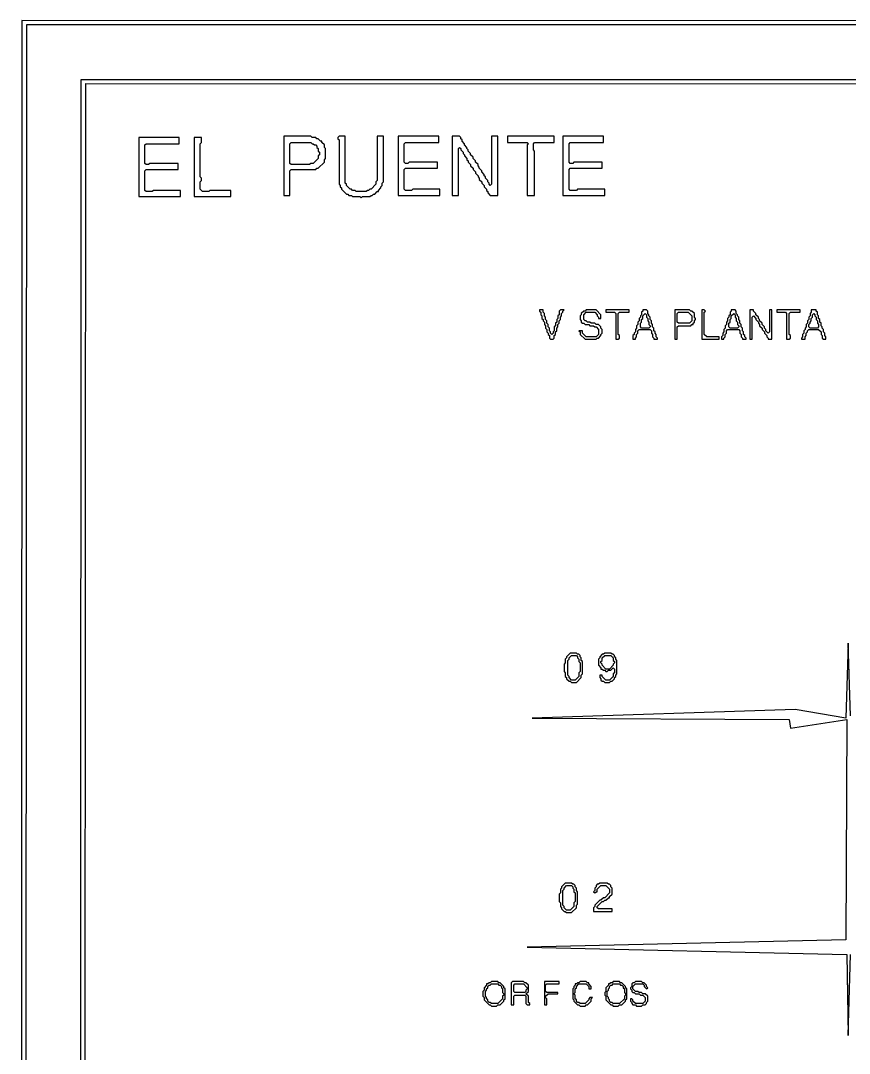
# Model space of a CAD drawing. Extents: x 18 to 322, y -435 to -5.
# Drawn here: x 17.5 to 84.9, y -88.6 to -4.7 of the extents above; entities that cross this region are included whole.
import ezdxf

# ---------------------------------------------------------------- set-up
doc = ezdxf.new("R2010")
doc.units = 0

msp = doc.modelspace()

# ---------------------------------------------------------------- linework, layer by layer
at = {"layer": 'CONTOURS'}
for p, q in [((17.6, -4.7), (17.5, -430)), ((317.2, -4.8), (17.6, -4.7)), ((17.8, -429.7), (18, -5)), ((18, -5), (316.9, -5.1)), ((22.4, -9.5), (22.3, -425.2)), ((312.4, -9.6), (22.4, -9.5)), ((22.6, -424.9), (22.8, -9.8)), ((22.8, -9.8), (312.1, -9.9)), ((27.1, -14.2), (27.1, -19)), ((30.4, -14.2), (27.1, -14.2)), ((30.4, -14.7), (30.4, -14.2)), ((31.6, -14.2), (31.6, -19)), ((32.2, -14.2), (31.6, -14.2)), ((32.2, -14.6), (32.2, -14.2)), ((41.1, -14.1), (38.9, -14.1)), ((38.9, -14.1), (38.9, -18.9)), ((41.2, -14.2), (41.1, -14.1)), ((41.5, -14.2), (41.2, -14.2)), ((41.6, -14.3), (41.5, -14.2)), ((43.4, -14.1), (43.3, -14.2)), ((43.3, -14.2), (43.3, -14.3)), ((43.9, -14.1), (43.4, -14.1)), ((43.9, -17.9), (43.9, -14.1)), ((47, -14.1), (46.5, -14.1)), ((46.5, -14.1), (46.5, -17.7)), ((47, -17.8), (47, -14.1)), ((48.2, -14.1), (48.2, -18.9)), ((51.5, -14.1), (48.2, -14.1)), ((51.5, -14.6), (51.5, -14.1)), ((52.6, -14.1), (52.6, -18.9)), ((53.2, -14.1), (52.6, -14.1)), ((53.3, -14.2), (53.2, -14.1)), ((53.3, -14.3), (53.3, -14.2)), ((56.3, -14.1), (55.8, -14.1)), ((55.8, -14.1), (55.8, -18)), ((56.3, -18.9), (56.3, -14.1)), ((57.1, -14.1), (57.1, -14.6)), ((60.9, -14.1), (57.1, -14.1)), ((60.9, -14.6), (60.9, -14.1)), ((61.6, -14.1), (61.6, -18.9)), ((64.9, -14.1), (61.6, -14.1)), ((64.9, -14.6), (64.9, -14.1)), ((27.6, -14.8), (27.7, -14.7)), ((27.6, -16.3), (27.6, -14.8)), ((27.7, -14.7), (30.4, -14.7)), ((32.1, -14.7), (32.2, -14.6)), ((32.1, -17.4), (32.1, -14.7)), ((39.4, -14.7), (39.5, -14.6)), ((39.4, -16.3), (39.4, -14.7)), ((39.5, -14.6), (41.1, -14.6)), ((41.1, -14.6), (41.2, -14.7)), ((41.2, -14.7), (41.3, -14.7)), ((41.3, -14.7), (41.4, -14.8)), ((41.4, -14.8), (41.5, -14.8)), ((41.5, -14.8), (41.6, -14.9)), ((41.7, -14.3), (41.6, -14.3)), ((41.6, -14.9), (41.6, -15)), ((41.6, -15), (41.7, -15.1)), ((41.9, -14.5), (41.7, -14.3)), ((41.7, -15.1), (41.7, -15.3)), ((42, -14.5), (41.9, -14.5)), ((42, -14.6), (42, -14.5)), ((42.2, -14.8), (42, -14.6)), ((42.2, -15), (42.2, -14.8)), ((42.3, -15.1), (42.2, -15)), ((42.3, -15.9), (42.3, -15.1)), ((43.3, -14.3), (43.4, -14.4)), ((43.4, -14.4), (43.4, -18)), ((48.7, -14.7), (48.8, -14.6)), ((48.7, -16.2), (48.7, -14.7)), ((48.8, -14.6), (51.5, -14.6)), ((53.1, -15.1), (53.2, -15)), ((53.1, -18.9), (53.1, -15.1)), ((53.2, -15), (53.3, -15.1)), ((53.4, -14.4), (53.3, -14.3)), ((53.3, -15.1), (53.3, -15.2)), ((53.4, -14.5), (53.4, -14.4)), ((53.6, -14.7), (53.4, -14.5)), ((53.6, -14.8), (53.6, -14.7)), ((53.8, -15), (53.6, -14.8)), ((53.8, -15.1), (53.8, -15)), ((53.9, -15.2), (53.8, -15.1)), ((57.1, -14.6), (58.7, -14.6)), ((58.7, -14.6), (58.8, -14.7)), ((58.8, -14.7), (58.7, -14.8)), ((58.7, -14.8), (58.7, -18.9)), ((59.2, -14.7), (59.3, -14.6)), ((59.2, -15.2), (59.2, -14.7)), ((59.3, -14.6), (60.9, -14.6)), ((62.1, -14.7), (62.2, -14.6)), ((62.1, -16.2), (62.1, -14.7)), ((62.2, -14.6), (64.9, -14.6)), ((41.7, -15.9), (41.3, -16.3)), ((41.7, -15.3), (41.8, -15.4)), ((41.8, -15.6), (41.7, -15.7)), ((41.7, -15.7), (41.7, -15.9)), ((41.8, -15.4), (41.8, -15.6)), ((42.2, -16), (42.3, -15.9)), ((53.3, -15.2), (53.5, -15.4)), ((53.5, -15.4), (53.5, -15.5)), ((53.5, -15.5), (53.6, -15.6)), ((53.6, -15.6), (53.6, -15.7)), ((53.6, -15.7), (53.8, -15.9)), ((53.8, -15.9), (53.8, -16)), ((53.9, -15.3), (53.9, -15.2)), ((54.1, -15.5), (53.9, -15.3)), ((54.1, -15.6), (54.1, -15.5)), ((54.3, -15.8), (54.1, -15.6)), ((54.3, -15.9), (54.3, -15.8)), ((54.5, -16.1), (54.3, -15.9)), ((59.3, -15.3), (59.2, -15.2)), ((59.3, -18.9), (59.3, -15.3)), ((27.7, -16.4), (27.6, -16.3)), ((27.9, -16.4), (27.7, -16.4)), ((28, -16.3), (27.9, -16.4)), ((30.3, -16.3), (28, -16.3)), ((30.3, -16.8), (30.3, -16.3)), ((39.5, -16.4), (39.4, -16.3)), ((41, -16.4), (39.5, -16.4)), ((41.1, -16.3), (41, -16.4)), ((41.3, -16.3), (41.1, -16.3)), ((41.5, -16.8), (41.6, -16.7)), ((41.6, -16.7), (41.7, -16.7)), ((41.7, -16.7), (42.2, -16.2)), ((42.2, -16.2), (42.2, -16)), ((48.8, -16.3), (48.7, -16.2)), ((48.7, -16.8), (48.8, -16.7)), ((49, -16.3), (48.8, -16.3)), ((48.8, -16.7), (51.4, -16.7)), ((49.1, -16.2), (49, -16.3)), ((51.4, -16.2), (49.1, -16.2)), ((51.4, -16.7), (51.4, -16.2)), ((53.8, -16), (53.9, -16.1)), ((53.9, -16.1), (53.9, -16.2)), ((53.9, -16.2), (54.1, -16.4)), ((54.1, -16.4), (54.1, -16.5)), ((54.1, -16.5), (54.3, -16.7)), ((54.3, -16.7), (54.3, -16.8)), ((54.5, -16.2), (54.5, -16.1)), ((54.7, -16.4), (54.5, -16.2)), ((54.7, -16.5), (54.7, -16.4)), ((54.8, -16.6), (54.7, -16.5)), ((54.8, -16.7), (54.8, -16.6)), ((55, -16.9), (54.8, -16.7)), ((62.2, -16.3), (62.1, -16.2)), ((62.1, -16.8), (62.2, -16.7)), ((62.4, -16.3), (62.2, -16.3)), ((62.2, -16.7), (64.8, -16.7)), ((62.5, -16.2), (62.4, -16.3)), ((64.8, -16.2), (62.5, -16.2)), ((64.8, -16.7), (64.8, -16.2)), ((27.6, -16.9), (27.7, -16.8)), ((27.6, -18.5), (27.6, -16.9)), ((27.7, -16.8), (30.3, -16.8)), ((32.2, -17.5), (32.1, -17.4)), ((32.2, -17.7), (32.2, -17.5)), ((39.4, -16.9), (39.5, -16.8)), ((39.4, -18.9), (39.4, -16.9)), ((39.5, -16.8), (41.5, -16.8)), ((48.7, -18.4), (48.7, -16.8)), ((54.3, -16.8), (54.5, -17)), ((54.5, -17), (54.5, -17.1)), ((54.5, -17.1), (54.7, -17.3)), ((54.7, -17.3), (54.7, -17.4)), ((54.7, -17.4), (54.8, -17.5)), ((54.8, -17.5), (54.8, -17.6)), ((54.8, -17.6), (55, -17.8)), ((55, -17), (55, -16.9)), ((55.2, -17.2), (55, -17)), ((55.2, -17.3), (55.2, -17.2)), ((55.3, -17.4), (55.2, -17.3)), ((55.3, -17.5), (55.3, -17.4)), ((55.5, -17.7), (55.3, -17.5)), ((62.1, -18.4), (62.1, -16.8)), ((32.1, -17.8), (32.2, -17.7)), ((32.1, -18.4), (32.1, -17.8)), ((32.3, -18.6), (32.1, -18.4)), ((43.4, -18), (43.5, -18.1)), ((43.5, -18.1), (43.5, -18.2)), ((43.5, -18.2), (43.6, -18.3)), ((43.6, -18.3), (43.6, -18.4)), ((43.6, -18.4), (44, -18.8)), ((44, -18), (43.9, -17.9)), ((44, -18.1), (44, -18)), ((44.3, -18.4), (44, -18.1)), ((44.4, -18.4), (44.3, -18.4)), ((44.5, -18.5), (44.4, -18.4)), ((45.9, -18.4), (45.8, -18.5)), ((46, -18.4), (45.9, -18.4)), ((46.4, -18), (46, -18.4)), ((46.5, -17.7), (46.4, -17.8)), ((46.4, -17.8), (46.4, -18)), ((46.6, -18.5), (46.8, -18.3)), ((46.8, -18.2), (46.9, -18.1)), ((46.8, -18.3), (46.8, -18.2)), ((46.9, -17.9), (47, -17.8)), ((46.9, -18.1), (46.9, -17.9)), ((48.8, -18.5), (48.7, -18.4)), ((49.4, -18.4), (49.3, -18.5)), ((51.6, -18.4), (49.4, -18.4)), ((51.6, -18.9), (51.6, -18.4)), ((55, -17.8), (55, -17.9)), ((55, -17.9), (55.2, -18.1)), ((55.2, -18.1), (55.2, -18.2)), ((55.2, -18.2), (55.4, -18.4)), ((55.4, -18.4), (55.4, -18.5)), ((55.5, -17.8), (55.5, -17.7)), ((55.6, -17.9), (55.5, -17.8)), ((55.6, -18), (55.6, -17.9)), ((55.7, -18.1), (55.6, -18)), ((55.8, -18), (55.7, -18.1)), ((62.2, -18.5), (62.1, -18.4)), ((62.8, -18.4), (62.7, -18.5)), ((65, -18.4), (62.8, -18.4)), ((65, -18.9), (65, -18.4)), ((27.1, -19), (30.5, -19)), ((27.7, -18.6), (27.6, -18.5)), ((28.2, -18.6), (27.7, -18.6)), ((28.3, -18.5), (28.2, -18.6)), ((30.5, -18.5), (28.3, -18.5)), ((30.5, -19), (30.5, -18.5)), ((31.6, -19), (34.6, -19)), ((32.8, -18.6), (32.3, -18.6)), ((32.9, -18.5), (32.8, -18.6)), ((34.6, -18.5), (32.9, -18.5)), ((34.6, -19), (34.6, -18.5)), ((38.9, -18.9), (39.4, -18.9)), ((44, -18.8), (44.1, -18.8)), ((44.1, -18.8), (44.2, -18.9)), ((44.2, -18.9), (44.4, -18.9)), ((44.4, -18.9), (44.5, -19)), ((44.7, -18.5), (44.5, -18.5)), ((44.5, -19), (45.1, -19)), ((44.8, -18.6), (44.7, -18.5)), ((45.6, -18.6), (44.8, -18.6)), ((45.1, -19), (45.2, -19.1)), ((45.2, -19.1), (45.3, -19)), ((45.3, -19), (45.9, -19)), ((45.7, -18.5), (45.6, -18.6)), ((45.8, -18.5), (45.7, -18.5)), ((45.9, -19), (46, -18.9)), ((46, -18.9), (46.1, -18.9)), ((46.1, -18.9), (46.2, -18.8)), ((46.2, -18.8), (46.3, -18.8)), ((46.3, -18.8), (46.5, -18.6)), ((46.5, -18.6), (46.6, -18.6)), ((46.6, -18.6), (46.6, -18.5)), ((48.2, -18.9), (51.6, -18.9)), ((49.3, -18.5), (48.8, -18.5)), ((52.6, -18.9), (53.1, -18.9)), ((55.4, -18.5), (55.5, -18.6)), ((55.5, -18.6), (55.5, -18.7)), ((55.5, -18.7), (55.7, -18.9)), ((55.7, -18.9), (56.3, -18.9)), ((58.7, -18.9), (59.3, -18.9)), ((61.6, -18.9), (65, -18.9)), ((62.7, -18.5), (62.2, -18.5)), ((59.7, -28.2), (59.7, -28.3)), ((60, -28.2), (59.7, -28.2)), ((59.7, -28.3), (59.8, -28.4)), ((59.8, -28.4), (59.8, -28.6)), ((60, -28.4), (60, -28.2)), ((60.1, -28.5), (60, -28.4)), ((60.1, -28.7), (60.1, -28.5)), ((61.4, -28.2), (61.3, -28.3)), ((61.3, -28.3), (61.3, -28.6)), ((61.7, -28.2), (61.4, -28.2)), ((61.5, -28.5), (61.6, -28.4)), ((61.5, -28.7), (61.5, -28.5)), ((61.6, -28.3), (61.7, -28.2)), ((61.6, -28.4), (61.6, -28.3)), ((63.3, -28.3), (63.1, -28.5)), ((63.1, -28.5), (63.1, -28.6)), ((63.4, -28.3), (63.3, -28.3)), ((63.3, -28.6), (63.5, -28.4)), ((63.5, -28.2), (63.4, -28.3)), ((64.3, -28.2), (63.5, -28.2)), ((63.5, -28.4), (64.2, -28.4)), ((64.2, -28.4), (64.4, -28.6)), ((64.7, -28.6), (64.3, -28.2)), ((65.1, -28.2), (65.1, -28.4)), ((67, -28.2), (65.1, -28.2)), ((65.1, -28.4), (65.8, -28.4)), ((65.8, -28.4), (65.9, -28.5)), ((65.9, -28.5), (65.9, -30.6)), ((66.1, -28.5), (66.2, -28.4)), ((66.1, -30.2), (66.1, -28.5)), ((66.2, -28.4), (67, -28.4)), ((67, -28.4), (67, -28.2)), ((68.1, -28.3), (68, -28.4)), ((68, -28.4), (68, -28.6)), ((68.1, -28.2), (68.1, -28.3)), ((68.4, -28.2), (68.1, -28.2)), ((68.1, -28.7), (68.3, -28.5)), ((68.3, -28.5), (68.4, -28.6)), ((68.5, -28.3), (68.4, -28.2)), ((68.5, -28.5), (68.5, -28.3)), ((68.6, -28.6), (68.5, -28.5)), ((71.9, -28.2), (70.7, -28.2)), ((70.7, -28.2), (70.7, -30.6)), ((70.9, -28.5), (71, -28.4)), ((70.9, -29.2), (70.9, -28.5)), ((71, -28.4), (71.8, -28.4)), ((71.8, -28.4), (72.1, -28.7)), ((72, -28.3), (71.9, -28.2)), ((72.1, -28.3), (72, -28.3)), ((72.3, -28.5), (72.1, -28.3)), ((72.3, -28.8), (72.3, -28.5)), ((72.9, -28.2), (72.9, -30.6)), ((73.1, -28.2), (72.9, -28.2)), ((73.2, -28.3), (73.1, -28.2)), ((73.1, -28.4), (73.2, -28.3)), ((73.1, -30.2), (73.1, -28.4)), ((75.3, -28.3), (75.2, -28.4)), ((75.2, -28.4), (75.2, -28.6)), ((75.3, -28.2), (75.3, -28.3)), ((75.6, -28.2), (75.3, -28.2)), ((75.3, -28.7), (75.5, -28.5)), ((75.5, -28.5), (75.6, -28.6)), ((75.7, -28.3), (75.6, -28.2)), ((75.7, -28.5), (75.7, -28.3)), ((75.8, -28.6), (75.7, -28.5)), ((76.8, -28.2), (76.8, -30.6)), ((77.1, -28.2), (76.8, -28.2)), ((77.1, -28.3), (77.1, -28.2)), ((77.3, -28.5), (77.1, -28.3)), ((77.3, -28.6), (77.3, -28.5)), ((78.6, -28.2), (78.4, -28.2)), ((78.4, -28.2), (78.4, -30)), ((78.6, -30.6), (78.6, -28.2)), ((79, -28.2), (79, -28.4)), ((80.9, -28.2), (79, -28.2)), ((79, -28.4), (79.7, -28.4)), ((79.7, -28.4), (79.8, -28.5)), ((79.8, -28.5), (79.8, -30.6)), ((80, -28.5), (80.1, -28.4)), ((80, -30.2), (80, -28.5)), ((80.1, -28.4), (80.9, -28.4)), ((80.9, -28.4), (80.9, -28.2)), ((81.8, -28.4), (81.7, -28.5)), ((81.7, -28.5), (81.7, -28.7)), ((81.8, -28.2), (81.8, -28.4)), ((82.2, -28.2), (81.8, -28.2)), ((81.9, -28.6), (82, -28.5)), ((82, -28.5), (82.1, -28.6)), ((82.2, -28.3), (82.2, -28.2)), ((82.3, -28.4), (82.2, -28.3)), ((82.3, -28.6), (82.3, -28.4)), ((59.8, -28.6), (59.9, -28.7)), ((59.9, -28.7), (59.9, -28.9)), ((59.9, -28.9), (60, -29)), ((60, -29), (60, -29.1)), ((60, -29.1), (60.1, -29.2)), ((60.2, -28.8), (60.1, -28.7)), ((60.1, -29.2), (60.1, -29.4)), ((60.2, -29), (60.2, -28.8)), ((60.3, -29.1), (60.2, -29)), ((60.3, -29.3), (60.3, -29.1)), ((60.4, -29.4), (60.3, -29.3)), ((61.1, -29.2), (61, -29.3)), ((61, -29.3), (61, -29.5)), ((61.2, -28.9), (61.1, -29)), ((61.1, -29), (61.1, -29.2)), ((61.3, -28.6), (61.2, -28.7)), ((61.2, -28.7), (61.2, -28.9)), ((61.2, -29.4), (61.3, -29.3)), ((61.3, -29.1), (61.4, -29)), ((61.3, -29.3), (61.3, -29.1)), ((61.4, -28.8), (61.5, -28.7)), ((61.4, -29), (61.4, -28.8)), ((63.1, -28.6), (63, -28.7)), ((63, -28.7), (63, -29)), ((63, -29), (63.1, -29.1)), ((63.1, -29.1), (63.1, -29.2)), ((63.1, -29.2), (63.2, -29.3)), ((63.2, -29.3), (63.3, -29.3)), ((63.3, -29), (63.3, -28.6)), ((63.4, -29.1), (63.3, -29)), ((63.3, -29.3), (63.4, -29.4)), ((63.5, -29.1), (63.4, -29.1)), ((63.6, -29.2), (63.5, -29.1)), ((63.8, -29.2), (63.6, -29.2)), ((63.9, -29.3), (63.8, -29.2)), ((64.2, -29.3), (63.9, -29.3)), ((64.3, -29.4), (64.2, -29.3)), ((64.4, -28.6), (64.4, -28.7)), ((64.4, -28.7), (64.5, -28.8)), ((64.5, -28.8), (64.5, -28.9)), ((64.5, -28.9), (64.7, -28.9)), ((64.7, -28.9), (64.7, -28.6)), ((67.8, -29.1), (67.7, -29.2)), ((67.7, -29.2), (67.7, -29.4)), ((67.9, -28.8), (67.8, -28.9)), ((67.8, -28.9), (67.8, -29.1)), ((68, -28.6), (67.9, -28.7)), ((67.9, -28.7), (67.9, -28.8)), ((67.9, -29.3), (68, -29.2)), ((67.9, -29.6), (67.9, -29.3)), ((68, -29), (68.1, -28.9)), ((68, -29.2), (68, -29)), ((68.1, -28.9), (68.1, -28.7)), ((68.4, -28.6), (68.4, -28.8)), ((68.4, -28.8), (68.5, -28.9)), ((68.5, -28.9), (68.5, -29.1)), ((68.5, -29.1), (68.6, -29.2)), ((68.6, -28.7), (68.6, -28.6)), ((68.7, -28.8), (68.6, -28.7)), ((68.6, -29.2), (68.6, -29.4)), ((68.7, -29), (68.7, -28.8)), ((68.8, -29.1), (68.7, -29)), ((68.8, -29.3), (68.8, -29.1)), ((68.9, -29.4), (68.8, -29.3)), ((71, -29.3), (70.9, -29.2)), ((71.9, -29.3), (71, -29.3)), ((72.1, -29.1), (71.9, -29.3)), ((72.1, -28.7), (72.1, -29.1)), ((72.2, -29.3), (72.3, -29.2)), ((72.2, -29.4), (72.2, -29.3)), ((72.4, -28.9), (72.3, -28.8)), ((72.3, -29.1), (72.4, -29)), ((72.3, -29.2), (72.3, -29.1)), ((72.4, -29), (72.4, -28.9)), ((75, -29.1), (74.9, -29.2)), ((74.9, -29.2), (74.9, -29.4)), ((75.1, -28.8), (75, -28.9)), ((75, -28.9), (75, -29.1)), ((75.2, -28.6), (75.1, -28.7)), ((75.1, -28.7), (75.1, -28.8)), ((75.1, -29.3), (75.2, -29.2)), ((75.1, -29.6), (75.1, -29.3)), ((75.2, -29), (75.3, -28.9)), ((75.2, -29.2), (75.2, -29)), ((75.3, -28.9), (75.3, -28.7)), ((75.6, -28.6), (75.6, -28.8)), ((75.6, -28.8), (75.7, -28.9)), ((75.7, -28.9), (75.7, -29.1)), ((75.7, -29.1), (75.8, -29.2)), ((75.8, -28.7), (75.8, -28.6)), ((75.9, -28.8), (75.8, -28.7)), ((75.8, -29.2), (75.8, -29.4)), ((75.9, -29), (75.9, -28.8)), ((76, -29.1), (75.9, -29)), ((76, -29.3), (76, -29.1)), ((76.1, -29.4), (76, -29.3)), ((77, -28.8), (77.1, -28.7)), ((77, -30.6), (77, -28.8)), ((77.1, -28.7), (77.3, -28.9)), ((77.5, -28.8), (77.3, -28.6)), ((77.3, -28.9), (77.3, -29)), ((77.3, -29), (77.5, -29.2)), ((77.5, -28.9), (77.5, -28.8)), ((77.6, -29), (77.5, -28.9)), ((77.5, -29.2), (77.5, -29.3)), ((77.5, -29.3), (77.6, -29.4)), ((77.6, -29.1), (77.6, -29)), ((77.8, -29.3), (77.6, -29.1)), ((77.8, -29.4), (77.8, -29.3)), ((81.5, -29.3), (81.4, -29.4)), ((81.6, -29), (81.5, -29.1)), ((81.5, -29.1), (81.5, -29.3)), ((81.7, -28.7), (81.6, -28.8)), ((81.6, -28.8), (81.6, -29)), ((81.6, -29.4), (81.7, -29.3)), ((81.7, -29.2), (81.8, -29.1)), ((81.7, -29.3), (81.7, -29.2)), ((81.8, -28.9), (81.9, -28.8)), ((81.8, -29.1), (81.8, -28.9)), ((81.9, -28.8), (81.9, -28.6)), ((82.1, -28.6), (82.1, -28.7)), ((82.1, -28.7), (82.2, -28.8)), ((82.2, -28.8), (82.2, -29)), ((82.2, -29), (82.3, -29.1)), ((82.4, -28.7), (82.3, -28.6)), ((82.3, -29.1), (82.3, -29.3)), ((82.3, -29.3), (82.4, -29.4)), ((82.4, -28.9), (82.4, -28.7)), ((82.5, -29), (82.4, -28.9)), ((82.5, -29.2), (82.5, -29)), ((82.6, -29.3), (82.5, -29.2)), ((82.6, -29.5), (82.6, -29.3)), ((60.1, -29.4), (60.2, -29.5)), ((60.2, -29.5), (60.2, -29.7)), ((60.2, -29.7), (60.3, -29.8)), ((60.3, -29.8), (60.3, -30)), ((60.3, -30), (60.4, -30.1)), ((60.4, -29.6), (60.4, -29.4)), ((60.5, -29.7), (60.4, -29.6)), ((60.4, -30.1), (60.4, -30.2)), ((60.4, -30.2), (60.5, -30.3)), ((60.5, -29.9), (60.5, -29.7)), ((60.6, -30), (60.5, -29.9)), ((60.6, -30.1), (60.6, -30)), ((60.7, -30.2), (60.6, -30.1)), ((60.8, -30.1), (60.7, -30.2)), ((60.9, -29.9), (60.8, -30)), ((60.8, -30), (60.8, -30.1)), ((61, -29.5), (60.9, -29.6)), ((60.9, -29.6), (60.9, -29.9)), ((60.9, -30.3), (61, -30.2)), ((61, -30), (61.1, -29.9)), ((61, -30.2), (61, -30)), ((61.1, -29.7), (61.2, -29.6)), ((61.1, -29.9), (61.1, -29.7)), ((61.2, -29.6), (61.2, -29.4)), ((63.2, -29.9), (62.9, -29.9)), ((62.9, -29.9), (63, -30)), ((63, -30), (63, -30.2)), ((63, -30.2), (63.4, -30.6)), ((63.2, -30.1), (63.2, -29.9)), ((63.5, -30.4), (63.2, -30.1)), ((63.4, -29.4), (63.7, -29.4)), ((63.7, -29.4), (63.8, -29.5)), ((63.8, -29.5), (64.1, -29.5)), ((64.1, -29.5), (64.2, -29.6)), ((64.2, -29.6), (64.3, -29.6)), ((64.5, -29.4), (64.3, -29.4)), ((64.3, -29.6), (64.5, -29.8)), ((64.5, -30.2), (64.3, -30.4)), ((64.7, -29.6), (64.5, -29.4)), ((64.5, -29.8), (64.5, -30.2)), ((64.7, -29.7), (64.7, -29.6)), ((64.8, -29.8), (64.7, -29.7)), ((64.7, -30.2), (64.8, -30.1)), ((64.7, -30.3), (64.7, -30.2)), ((64.8, -30.1), (64.8, -29.8)), ((66.2, -30.3), (66.1, -30.2)), ((67.4, -30.2), (67.3, -30.3)), ((67.5, -30), (67.4, -30.1)), ((67.4, -30.1), (67.4, -30.2)), ((67.6, -29.7), (67.5, -29.8)), ((67.5, -29.8), (67.5, -30)), ((67.7, -29.4), (67.6, -29.5)), ((67.6, -29.5), (67.6, -29.7)), ((67.6, -30.2), (67.7, -30.1)), ((67.6, -30.4), (67.6, -30.2)), ((67.7, -29.9), (67.8, -29.8)), ((67.7, -30.1), (67.7, -29.9)), ((67.8, -29.8), (68.7, -29.8)), ((68, -29.7), (67.9, -29.6)), ((68.6, -29.7), (68, -29.7)), ((68.6, -29.4), (68.7, -29.5)), ((68.7, -29.6), (68.6, -29.7)), ((68.7, -29.5), (68.7, -29.6)), ((68.7, -29.8), (68.8, -29.9)), ((68.8, -29.9), (68.8, -30.1)), ((68.8, -30.1), (68.9, -30.2)), ((68.9, -29.6), (68.9, -29.4)), ((69, -29.7), (68.9, -29.6)), ((68.9, -30.2), (68.9, -30.4)), ((69, -29.9), (69, -29.7)), ((69.1, -30), (69, -29.9)), ((69.1, -30.1), (69.1, -30)), ((69.2, -30.2), (69.1, -30.1)), ((69.2, -30.4), (69.2, -30.2)), ((70.9, -29.6), (71, -29.5)), ((70.9, -30.6), (70.9, -29.6)), ((71, -29.5), (72, -29.5)), ((72, -29.5), (72.1, -29.4)), ((72.1, -29.4), (72.2, -29.4)), ((73.3, -30.4), (73.1, -30.2)), ((74.7, -30), (74.6, -30.1)), ((74.6, -30.1), (74.6, -30.3)), ((74.8, -29.7), (74.7, -29.8)), ((74.7, -29.8), (74.7, -30)), ((74.9, -29.4), (74.8, -29.5)), ((74.8, -29.5), (74.8, -29.7)), ((74.8, -30.2), (74.9, -30.1)), ((74.8, -30.4), (74.8, -30.2)), ((74.9, -29.9), (75, -29.8)), ((74.9, -30.1), (74.9, -29.9)), ((75, -29.8), (75.9, -29.8)), ((75.2, -29.7), (75.1, -29.6)), ((75.8, -29.7), (75.2, -29.7)), ((75.8, -29.4), (75.9, -29.5)), ((75.9, -29.6), (75.8, -29.7)), ((75.9, -29.5), (75.9, -29.6)), ((75.9, -29.8), (76, -29.9)), ((76, -29.9), (76, -30.1)), ((76, -30.1), (76.1, -30.2)), ((76.1, -29.6), (76.1, -29.4)), ((76.2, -29.7), (76.1, -29.6)), ((76.1, -30.2), (76.1, -30.4)), ((76.2, -29.9), (76.2, -29.7)), ((76.3, -30), (76.2, -29.9)), ((76.3, -30.2), (76.3, -30)), ((76.4, -30.3), (76.3, -30.2)), ((77.6, -29.4), (77.6, -29.5)), ((77.6, -29.5), (77.8, -29.7)), ((78, -29.6), (77.8, -29.4)), ((77.8, -29.7), (77.8, -29.8)), ((77.8, -29.8), (78, -30)), ((78, -29.7), (78, -29.6)), ((78.1, -29.8), (78, -29.7)), ((78, -30), (78, -30.1)), ((78, -30.1), (78.2, -30.3)), ((78.1, -29.9), (78.1, -29.8)), ((78.3, -30.1), (78.1, -29.9)), ((78.4, -30), (78.3, -30.1)), ((80.1, -30.3), (80, -30.2)), ((81.2, -30.1), (81.1, -30.2)), ((81.1, -30.2), (81.1, -30.4)), ((81.3, -29.8), (81.2, -29.9)), ((81.2, -29.9), (81.2, -30.1)), ((81.4, -29.6), (81.3, -29.7)), ((81.3, -29.7), (81.3, -29.8)), ((81.4, -29.4), (81.4, -29.6)), ((81.4, -30.1), (81.5, -30)), ((81.4, -30.3), (81.4, -30.1)), ((81.5, -29.9), (81.6, -29.8)), ((81.5, -30), (81.5, -29.9)), ((81.6, -29.6), (81.6, -29.4)), ((81.7, -29.7), (81.6, -29.6)), ((81.6, -29.8), (82.4, -29.8)), ((82.3, -29.7), (81.7, -29.7)), ((82.4, -29.6), (82.3, -29.7)), ((82.4, -29.4), (82.4, -29.6)), ((82.4, -29.8), (82.6, -30)), ((82.7, -29.6), (82.6, -29.5)), ((82.6, -30), (82.6, -30.2)), ((82.6, -30.2), (82.7, -30.3)), ((82.7, -29.7), (82.7, -29.6)), ((82.8, -29.8), (82.7, -29.7)), ((82.8, -30), (82.8, -29.8)), ((82.9, -30.1), (82.8, -30)), ((82.9, -30.3), (82.9, -30.1)), ((60.5, -30.3), (60.5, -30.5)), ((60.5, -30.5), (60.6, -30.6)), ((60.6, -30.6), (60.8, -30.6)), ((60.8, -30.6), (60.9, -30.5)), ((60.9, -30.5), (60.9, -30.3)), ((63.4, -30.6), (64.3, -30.6)), ((64.3, -30.4), (63.5, -30.4)), ((64.3, -30.6), (64.4, -30.5)), ((64.4, -30.5), (64.5, -30.5)), ((64.5, -30.5), (64.7, -30.3)), ((65.9, -30.6), (66.1, -30.6)), ((66.1, -30.6), (66.2, -30.5)), ((66.2, -30.5), (66.2, -30.3)), ((67.3, -30.3), (67.3, -30.6)), ((67.3, -30.6), (67.5, -30.6)), ((67.5, -30.5), (67.6, -30.4)), ((67.5, -30.6), (67.5, -30.5)), ((68.9, -30.4), (69, -30.5)), ((69, -30.5), (69, -30.6)), ((69, -30.6), (69.3, -30.6)), ((69.3, -30.5), (69.2, -30.4)), ((69.3, -30.6), (69.3, -30.5)), ((70.7, -30.6), (70.9, -30.6)), ((72.9, -30.6), (74.3, -30.6)), ((74.3, -30.4), (73.3, -30.4)), ((74.3, -30.6), (74.3, -30.4)), ((74.6, -30.3), (74.5, -30.4)), ((74.5, -30.4), (74.5, -30.6)), ((74.5, -30.6), (74.7, -30.6)), ((74.7, -30.5), (74.8, -30.4)), ((74.7, -30.6), (74.7, -30.5)), ((76.1, -30.4), (76.2, -30.5)), ((76.2, -30.5), (76.2, -30.6)), ((76.2, -30.6), (76.5, -30.6)), ((76.4, -30.4), (76.4, -30.3)), ((76.5, -30.5), (76.4, -30.4)), ((76.5, -30.6), (76.5, -30.5)), ((76.8, -30.6), (77, -30.6)), ((78.2, -30.3), (78.2, -30.4)), ((78.2, -30.4), (78.3, -30.5)), ((78.3, -30.5), (78.3, -30.6)), ((78.3, -30.6), (78.6, -30.6)), ((79.8, -30.6), (80, -30.6)), ((80, -30.6), (80.1, -30.5)), ((80.1, -30.5), (80.1, -30.3)), ((81.1, -30.4), (81, -30.5)), ((81, -30.5), (81, -30.6)), ((81, -30.6), (81.3, -30.6)), ((81.3, -30.4), (81.4, -30.3)), ((81.3, -30.6), (81.3, -30.4)), ((82.7, -30.3), (82.7, -30.5)), ((82.7, -30.5), (82.8, -30.6)), ((82.8, -30.6), (83, -30.6)), ((83, -30.4), (82.9, -30.3)), ((83, -30.6), (83, -30.4)), ((84.8, -55.3), (84.6, -61.4)), ((85, -61.2), (84.8, -55.3)), ((62.2, -56.1), (61.9, -56.4)), ((62.7, -56.1), (62.2, -56.1)), ((62.8, -56.2), (62.7, -56.1)), ((62.9, -56.2), (62.8, -56.2)), ((63, -56.3), (62.9, -56.2)), ((64.8, -56.2), (64.6, -56.4)), ((64.9, -56.2), (64.8, -56.2)), ((65, -56.1), (64.9, -56.2)), ((65.5, -56.1), (65, -56.1)), ((65.6, -56.2), (65.5, -56.1)), ((65.7, -56.2), (65.6, -56.2)), ((65.8, -56.3), (65.7, -56.2)), ((61.8, -56.9), (61.7, -57)), ((61.7, -57), (61.7, -57.6)), ((61.9, -56.5), (61.8, -56.6)), ((61.8, -56.6), (61.8, -56.9)), ((61.9, -56.4), (61.9, -56.5)), ((62, -56.7), (62.1, -56.6)), ((62, -57.9), (62, -56.7)), ((62.1, -56.5), (62.3, -56.3)), ((62.1, -56.6), (62.1, -56.5)), ((62.3, -56.3), (62.7, -56.3)), ((62.7, -56.3), (62.8, -56.4)), ((62.8, -56.4), (62.8, -56.5)), ((62.8, -56.5), (62.9, -56.6)), ((62.9, -56.6), (62.9, -56.8)), ((62.9, -56.8), (63, -56.9)), ((63, -56.4), (63, -56.3)), ((63.1, -56.5), (63, -56.4)), ((63, -56.9), (63, -57.6)), ((63.1, -56.7), (63.1, -56.5)), ((63.2, -56.8), (63.1, -56.7)), ((63.2, -57.8), (63.2, -56.8)), ((64.6, -56.5), (64.5, -56.6)), ((64.5, -56.6), (64.5, -57.1)), ((64.6, -56.4), (64.6, -56.5)), ((64.7, -56.8), (64.8, -56.7)), ((64.7, -56.9), (64.7, -56.8)), ((64.8, -57), (64.7, -56.9)), ((64.8, -56.5), (65, -56.3)), ((64.8, -56.7), (64.8, -56.5)), ((64.8, -57.1), (64.8, -57)), ((65, -56.3), (65.5, -56.3)), ((65.5, -56.3), (65.7, -56.5)), ((65.7, -56.5), (65.7, -56.7)), ((65.7, -56.7), (65.8, -56.8)), ((65.8, -56.9), (65.7, -57)), ((65.7, -57), (65.7, -57.1)), ((65.8, -56.4), (65.8, -56.3)), ((65.9, -56.5), (65.8, -56.4)), ((65.8, -56.8), (65.8, -56.9)), ((65.9, -56.6), (65.9, -56.5)), ((66, -56.7), (65.9, -56.6)), ((66, -57.8), (66, -56.7)), ((61.7, -57.6), (61.8, -57.7)), ((61.8, -57.7), (61.8, -58)), ((62.1, -58), (62, -57.9)), ((63, -57.6), (62.9, -57.7)), ((62.9, -57.7), (62.9, -58)), ((63.1, -57.9), (63.2, -57.8)), ((63.1, -58.1), (63.1, -57.9)), ((64.5, -57.1), (64.7, -57.3)), ((64.8, -57.9), (64.6, -57.9)), ((64.6, -57.9), (64.6, -58.1)), ((64.7, -57.3), (64.7, -57.4)), ((64.7, -57.4), (64.8, -57.4)), ((65.1, -57.4), (64.8, -57.1)), ((64.8, -57.4), (64.9, -57.5)), ((64.8, -58), (64.8, -57.9)), ((64.9, -57.5), (65, -57.5)), ((65, -57.5), (65.1, -57.6)), ((65.4, -57.4), (65.1, -57.4)), ((65.1, -57.6), (65.2, -57.6)), ((65.2, -57.6), (65.3, -57.5)), ((65.3, -57.5), (65.5, -57.5)), ((65.7, -57.1), (65.4, -57.4)), ((65.5, -57.5), (65.7, -57.3)), ((65.7, -57.3), (65.8, -57.4)), ((65.8, -57.7), (65.7, -57.8)), ((65.7, -57.8), (65.7, -58)), ((65.8, -57.4), (65.8, -57.7)), ((65.9, -57.9), (66, -57.8)), ((65.9, -58), (65.9, -57.9)), ((61.8, -58), (61.9, -58.1)), ((61.9, -58.1), (61.9, -58.2)), ((61.9, -58.2), (62.1, -58.4)), ((62.1, -58.1), (62.1, -58)), ((62.3, -58.3), (62.1, -58.1)), ((62.1, -58.4), (62.2, -58.4)), ((62.2, -58.4), (62.3, -58.5)), ((62.6, -58.3), (62.3, -58.3)), ((62.3, -58.5), (62.7, -58.5)), ((62.9, -58), (62.6, -58.3)), ((62.7, -58.5), (63.1, -58.1)), ((64.6, -58.1), (64.7, -58.2)), ((64.7, -58.2), (64.7, -58.3)), ((64.7, -58.3), (64.8, -58.4)), ((65.1, -58.3), (64.8, -58)), ((64.8, -58.4), (64.9, -58.4)), ((64.9, -58.4), (65, -58.5)), ((65, -58.5), (65.4, -58.5)), ((65.4, -58.3), (65.1, -58.3)), ((65.7, -58), (65.4, -58.3)), ((65.4, -58.5), (65.5, -58.4)), ((65.5, -58.4), (65.6, -58.4)), ((65.6, -58.4), (65.8, -58.2)), ((65.8, -58.1), (65.9, -58)), ((65.8, -58.2), (65.8, -58.1)), ((80.5, -60.7), (59.1, -61.4)), ((84.6, -61.4), (80.5, -60.7)), ((59.1, -61.4), (80, -61.5)), ((80, -61.5), (80.1, -62.2)), ((80.1, -62.2), (84.7, -61.5)), ((84.7, -61.5), (84.6, -79.4)), ((61.5, -75.2), (61.4, -75.3)), ((61.4, -75.3), (61.4, -75.6)), ((61.8, -74.8), (61.5, -75.1)), ((61.5, -75.1), (61.5, -75.2)), ((61.6, -75.4), (61.7, -75.3)), ((61.6, -76.6), (61.6, -75.4)), ((61.7, -75.2), (61.9, -75)), ((61.7, -75.3), (61.7, -75.2)), ((62.3, -74.8), (61.8, -74.8)), ((61.9, -75), (62.3, -75)), ((62.4, -74.9), (62.3, -74.8)), ((62.3, -75), (62.4, -75.1)), ((62.5, -74.9), (62.4, -74.9)), ((62.4, -75.1), (62.4, -75.2)), ((62.4, -75.2), (62.5, -75.3)), ((62.6, -75), (62.5, -74.9)), ((62.5, -75.3), (62.5, -75.5)), ((62.5, -75.5), (62.6, -75.6)), ((62.6, -75.1), (62.6, -75)), ((62.7, -75.2), (62.6, -75.1)), ((62.7, -75.4), (62.7, -75.2)), ((62.8, -75.5), (62.7, -75.4)), ((62.8, -76.5), (62.8, -75.5)), ((64.2, -75.4), (64.1, -75.5)), ((64.1, -75.5), (64.2, -75.6)), ((64.3, -75.1), (64.2, -75.2)), ((64.2, -75.2), (64.2, -75.4)), ((64.2, -75.6), (64.3, -75.5)), ((64.4, -74.9), (64.3, -75)), ((64.3, -75), (64.3, -75.1)), ((64.3, -75.5), (64.4, -75.5)), ((64.5, -74.9), (64.4, -74.9)), ((64.4, -75.3), (64.7, -75)), ((64.4, -75.5), (64.4, -75.3)), ((64.6, -74.8), (64.5, -74.9)), ((65.2, -74.8), (64.6, -74.8)), ((64.7, -75), (65.1, -75)), ((65.1, -75), (65.4, -75.3)), ((65.3, -74.9), (65.2, -74.8)), ((65.4, -74.9), (65.3, -74.9)), ((65.5, -75), (65.4, -74.9)), ((65.4, -75.3), (65.4, -75.6)), ((65.5, -75.1), (65.5, -75)), ((65.6, -75.2), (65.5, -75.1)), ((65.6, -75.7), (65.6, -75.2)), ((61.4, -75.6), (61.3, -75.7)), ((61.3, -75.7), (61.3, -76.3)), ((61.3, -76.3), (61.4, -76.4)), ((62.6, -76.3), (62.5, -76.4)), ((62.6, -75.6), (62.6, -76.3)), ((64.6, -76.2), (64.2, -76.6)), ((64.4, -76.7), (64.8, -76.3)), ((64.7, -76.2), (64.6, -76.2)), ((64.9, -76), (64.7, -76.2)), ((64.8, -76.3), (64.9, -76.3)), ((65, -76), (64.9, -76)), ((64.9, -76.3), (65, -76.2)), ((65.4, -75.6), (65, -76)), ((65, -76.2), (65.1, -76.2)), ((65.1, -76.2), (65.3, -76)), ((65.3, -76), (65.4, -76)), ((65.4, -75.9), (65.6, -75.7)), ((65.4, -76), (65.4, -75.9)), ((61.4, -76.4), (61.4, -76.7)), ((61.4, -76.7), (61.5, -76.8)), ((61.5, -76.8), (61.5, -76.9)), ((61.5, -76.9), (61.7, -77.1)), ((61.7, -76.7), (61.6, -76.6)), ((61.7, -76.8), (61.7, -76.7)), ((61.9, -77), (61.7, -76.8)), ((61.7, -77.1), (61.8, -77.1)), ((61.8, -77.1), (61.9, -77.2)), ((62.2, -77), (61.9, -77)), ((61.9, -77.2), (62.3, -77.2)), ((62.5, -76.7), (62.2, -77)), ((62.3, -77.2), (62.7, -76.8)), ((62.5, -76.4), (62.5, -76.7)), ((62.7, -76.6), (62.8, -76.5)), ((62.7, -76.8), (62.7, -76.6)), ((64.2, -76.7), (64.1, -76.8)), ((64.1, -76.8), (64.1, -77.1)), ((64.1, -77.1), (65.6, -77.1)), ((64.2, -76.6), (64.2, -76.7)), ((64.4, -76.8), (64.4, -76.7)), ((64.5, -76.9), (64.4, -76.8)), ((65.6, -76.9), (64.5, -76.9)), ((65.6, -77.1), (65.6, -76.9)), ((84.6, -79.4), (58.7, -80)), ((58.7, -80), (84.7, -80.6)), ((84.7, -80.6), (84.8, -87.2)), ((84.8, -87.2), (85, -80.6)), ((55.5, -83), (55.4, -83)), ((55.4, -83), (55.4, -83.1)), ((55.6, -82.9), (55.5, -83)), ((55.7, -82.9), (55.6, -82.9)), ((55.8, -82.8), (55.7, -82.9)), ((55.7, -83.1), (55.8, -83)), ((56.3, -82.8), (55.8, -82.8)), ((55.8, -83), (56.3, -83)), ((56.4, -82.9), (56.3, -82.8)), ((56.3, -83), (56.4, -83.1)), ((56.5, -82.9), (56.4, -82.9)), ((56.8, -83.2), (56.5, -82.9)), ((57.5, -82.8), (57.4, -82.9)), ((57.4, -82.9), (57.4, -84.7)), ((58.4, -82.8), (57.5, -82.8)), ((57.6, -83.1), (57.7, -83)), ((57.7, -83), (58.4, -83)), ((58.5, -82.9), (58.4, -82.8)), ((58.4, -83), (58.7, -83.3)), ((58.6, -82.9), (58.5, -82.9)), ((58.8, -83.1), (58.6, -82.9)), ((61.3, -82.8), (60.1, -82.8)), ((60.1, -82.8), (60.1, -84.7)), ((60.2, -83.1), (60.3, -83)), ((60.3, -83), (61.3, -83)), ((61.3, -83), (61.3, -82.8)), ((62.7, -83), (62.6, -83)), ((62.6, -83), (62.6, -83.1)), ((62.8, -82.9), (62.7, -83)), ((62.7, -83.2), (62.9, -83)), ((62.9, -82.9), (62.8, -82.9)), ((63, -82.8), (62.9, -82.9)), ((62.9, -83), (63.5, -83)), ((63.5, -82.8), (63, -82.8)), ((63.6, -82.9), (63.5, -82.8)), ((63.5, -83), (63.7, -83.2)), ((63.7, -82.9), (63.6, -82.9)), ((63.7, -83), (63.7, -82.9)), ((63.9, -83.2), (63.7, -83)), ((65.4, -83), (65.3, -83)), ((65.3, -83), (65.3, -83.1)), ((65.5, -82.9), (65.4, -83)), ((65.6, -82.9), (65.5, -82.9)), ((65.7, -82.8), (65.6, -82.9)), ((65.6, -83.1), (65.7, -83)), ((66.2, -82.8), (65.7, -82.8)), ((65.7, -83), (66.2, -83)), ((66.3, -82.9), (66.2, -82.8)), ((66.2, -83), (66.3, -83.1)), ((66.4, -82.9), (66.3, -82.9)), ((66.7, -83.2), (66.4, -82.9)), ((67.3, -82.9), (67.2, -83)), ((67.2, -83), (67.2, -83.2)), ((67.4, -82.9), (67.3, -82.9)), ((67.3, -83.2), (67.5, -83)), ((67.5, -82.8), (67.4, -82.9)), ((68, -82.8), (67.5, -82.8)), ((67.5, -83), (68.1, -83)), ((68.1, -82.9), (68, -82.8)), ((68.2, -82.9), (68.1, -82.9)), ((68.1, -83), (68.2, -83.1)), ((68.4, -83.1), (68.2, -82.9)), ((55.2, -83.5), (55.1, -83.6)), ((55.1, -83.6), (55.1, -84)), ((55.4, -83.1), (55.2, -83.3)), ((55.2, -83.3), (55.2, -83.5)), ((55.3, -83.6), (55.4, -83.5)), ((55.3, -84), (55.3, -83.6)), ((55.4, -83.4), (55.5, -83.3)), ((55.4, -83.5), (55.4, -83.4)), ((55.5, -83.2), (55.6, -83.1)), ((55.5, -83.3), (55.5, -83.2)), ((55.6, -83.1), (55.7, -83.1)), ((56.4, -83.1), (56.5, -83.1)), ((56.5, -83.1), (56.6, -83.2)), ((56.6, -83.2), (56.6, -83.3)), ((56.6, -83.3), (56.7, -83.4)), ((56.7, -83.4), (56.7, -83.7)), ((56.7, -83.7), (56.8, -83.8)), ((56.8, -83.9), (56.7, -84)), ((56.8, -83.3), (56.8, -83.2)), ((56.9, -83.4), (56.8, -83.3)), ((56.8, -83.8), (56.8, -83.9)), ((56.9, -84.2), (56.9, -83.4)), ((57.6, -83.6), (57.6, -83.1)), ((57.7, -83.7), (57.6, -83.6)), ((57.6, -84), (57.7, -83.9)), ((58.5, -83.7), (57.7, -83.7)), ((57.7, -83.9), (58.5, -83.9)), ((58.6, -83.6), (58.5, -83.7)), ((58.5, -83.9), (58.6, -84)), ((58.7, -83.4), (58.6, -83.5)), ((58.6, -83.5), (58.6, -83.6)), ((58.6, -83.8), (58.8, -83.6)), ((58.8, -84), (58.6, -83.8)), ((58.7, -83.3), (58.7, -83.4)), ((58.8, -83.6), (58.8, -83.1)), ((60.2, -83.6), (60.2, -83.1)), ((60.3, -83.7), (60.2, -83.6)), ((60.2, -84), (60.4, -83.8)), ((61.2, -83.7), (60.3, -83.7)), ((60.4, -83.8), (61.2, -83.8)), ((61.2, -83.8), (61.2, -83.7)), ((62.5, -83.3), (62.4, -83.4)), ((62.4, -83.4), (62.4, -84.2)), ((62.6, -83.1), (62.5, -83.2)), ((62.5, -83.2), (62.5, -83.3)), ((62.5, -83.8), (62.6, -83.7)), ((62.6, -83.9), (62.5, -83.8)), ((62.6, -83.4), (62.7, -83.3)), ((62.6, -83.7), (62.6, -83.4)), ((62.6, -84.2), (62.6, -83.9)), ((62.7, -83.3), (62.7, -83.2)), ((63.7, -83.2), (63.7, -83.4)), ((63.7, -83.4), (63.9, -83.4)), ((63.9, -83.4), (63.9, -83.2)), ((65.1, -83.6), (65, -83.7)), ((65, -83.7), (65, -83.9)), ((65, -83.9), (65.1, -84)), ((65.3, -83.1), (65.1, -83.3)), ((65.1, -83.3), (65.1, -83.6)), ((65.2, -83.6), (65.3, -83.5)), ((65.2, -84), (65.2, -83.6)), ((65.3, -83.4), (65.4, -83.3)), ((65.3, -83.5), (65.3, -83.4)), ((65.4, -83.2), (65.5, -83.1)), ((65.4, -83.3), (65.4, -83.2)), ((65.5, -83.1), (65.6, -83.1)), ((66.3, -83.1), (66.4, -83.1)), ((66.4, -83.1), (66.5, -83.2)), ((66.5, -83.2), (66.5, -83.3)), ((66.5, -83.3), (66.6, -83.4)), ((66.6, -83.4), (66.6, -83.7)), ((66.6, -83.7), (66.7, -83.8)), ((66.7, -83.9), (66.6, -84)), ((66.7, -83.3), (66.7, -83.2)), ((66.8, -83.4), (66.7, -83.3)), ((66.7, -83.8), (66.7, -83.9)), ((66.8, -84.2), (66.8, -83.4)), ((67.2, -83.2), (67.1, -83.3)), ((67.1, -83.3), (67.1, -83.4)), ((67.1, -83.4), (67.2, -83.5)), ((67.2, -83.5), (67.2, -83.6)), ((67.2, -83.6), (67.3, -83.7)), ((67.3, -83.4), (67.3, -83.2)), ((67.5, -83.6), (67.3, -83.4)), ((67.3, -83.7), (67.4, -83.7)), ((67.4, -83.7), (67.5, -83.8)), ((67.7, -83.6), (67.5, -83.6)), ((67.5, -83.8), (67.8, -83.8)), ((67.8, -83.7), (67.7, -83.6)), ((68, -83.7), (67.8, -83.7)), ((67.8, -83.8), (67.9, -83.9)), ((67.9, -83.9), (68.1, -83.9)), ((68.1, -83.8), (68, -83.7)), ((68.3, -83.8), (68.1, -83.8)), ((68.1, -83.9), (68.3, -84.1)), ((68.2, -83.1), (68.2, -83.2)), ((68.2, -83.2), (68.4, -83.4)), ((68.5, -84), (68.3, -83.8)), ((68.4, -83.2), (68.4, -83.1)), ((68.5, -83.3), (68.4, -83.2)), ((68.4, -83.4), (68.5, -83.3)), ((55.1, -84), (55.2, -84.1)), ((55.2, -84.1), (55.2, -84.3)), ((55.2, -84.3), (55.6, -84.7)), ((55.4, -84.1), (55.3, -84)), ((55.4, -84.2), (55.4, -84.1)), ((55.5, -84.3), (55.4, -84.2)), ((55.5, -84.4), (55.5, -84.3)), ((55.6, -84.5), (55.5, -84.4)), ((55.7, -84.5), (55.6, -84.5)), ((55.6, -84.7), (55.7, -84.7)), ((55.8, -84.6), (55.7, -84.5)), ((55.7, -84.7), (55.8, -84.8)), ((56.3, -84.6), (55.8, -84.6)), ((56.2, -84.8), (56.3, -84.7)), ((56.7, -84.2), (56.3, -84.6)), ((56.3, -84.7), (56.5, -84.7)), ((56.5, -84.7), (56.8, -84.4)), ((56.7, -84), (56.7, -84.2)), ((56.8, -84.3), (56.9, -84.2)), ((56.8, -84.4), (56.8, -84.3)), ((57.4, -84.7), (57.6, -84.7)), ((57.6, -84.7), (57.6, -84)), ((58.6, -84), (58.6, -84.6)), ((58.6, -84.6), (58.7, -84.7)), ((58.7, -84.7), (58.9, -84.7)), ((58.8, -84.5), (58.8, -84)), ((58.9, -84.6), (58.8, -84.5)), ((58.9, -84.7), (58.9, -84.6)), ((60.1, -84.7), (60.3, -84.7)), ((60.2, -84.1), (60.2, -84)), ((60.3, -84.2), (60.2, -84.1)), ((60.3, -84.7), (60.3, -84.2)), ((62.4, -84.2), (62.5, -84.3)), ((62.5, -84.3), (62.5, -84.4)), ((62.5, -84.4), (62.8, -84.7)), ((62.7, -84.3), (62.6, -84.2)), ((62.7, -84.4), (62.7, -84.3)), ((62.8, -84.5), (62.7, -84.4)), ((62.9, -84.5), (62.8, -84.5)), ((62.8, -84.7), (62.9, -84.7)), ((63, -84.6), (62.9, -84.5)), ((62.9, -84.7), (63, -84.8)), ((63.4, -84.6), (63, -84.6)), ((63.7, -84.3), (63.4, -84.6)), ((63.4, -84.8), (63.5, -84.7)), ((63.5, -84.7), (63.6, -84.7)), ((63.6, -84.7), (63.9, -84.4)), ((63.8, -84.1), (63.7, -84.2)), ((63.7, -84.2), (63.7, -84.3)), ((64, -84.1), (63.8, -84.1)), ((63.9, -84.2), (64, -84.1)), ((63.9, -84.4), (63.9, -84.2)), ((65.1, -84), (65.1, -84.3)), ((65.1, -84.3), (65.5, -84.7)), ((65.3, -84.1), (65.2, -84)), ((65.3, -84.2), (65.3, -84.1)), ((65.4, -84.3), (65.3, -84.2)), ((65.4, -84.4), (65.4, -84.3)), ((65.5, -84.5), (65.4, -84.4)), ((65.6, -84.5), (65.5, -84.5)), ((65.5, -84.7), (65.6, -84.7)), ((65.7, -84.6), (65.6, -84.5)), ((65.6, -84.7), (65.7, -84.8)), ((66.2, -84.6), (65.7, -84.6)), ((66.1, -84.8), (66.2, -84.7)), ((66.6, -84.2), (66.2, -84.6)), ((66.2, -84.7), (66.4, -84.7)), ((66.4, -84.7), (66.7, -84.4)), ((66.6, -84), (66.6, -84.2)), ((66.7, -84.3), (66.8, -84.2)), ((66.7, -84.4), (66.7, -84.3)), ((67.2, -84.2), (67.1, -84.2)), ((67.1, -84.2), (67.1, -84.4)), ((67.1, -84.4), (67.2, -84.5)), ((67.3, -84.3), (67.2, -84.2)), ((67.2, -84.5), (67.2, -84.6)), ((67.2, -84.6), (67.3, -84.7)), ((67.3, -84.4), (67.3, -84.3)), ((67.5, -84.6), (67.3, -84.4)), ((67.3, -84.7), (67.5, -84.7)), ((68.1, -84.6), (67.5, -84.6)), ((67.5, -84.7), (67.6, -84.8)), ((68, -84.8), (68.1, -84.7)), ((68.3, -84.4), (68.1, -84.6)), ((68.1, -84.7), (68.3, -84.7)), ((68.3, -84.1), (68.3, -84.4)), ((68.3, -84.7), (68.4, -84.6)), ((68.4, -84.5), (68.5, -84.4)), ((68.4, -84.6), (68.4, -84.5)), ((68.5, -84.4), (68.5, -84)), ((55.8, -84.8), (56.2, -84.8)), ((63, -84.8), (63.4, -84.8)), ((65.7, -84.8), (66.1, -84.8)), ((67.6, -84.8), (68, -84.8))]:
    msp.add_line(p, q, dxfattribs=at)

doc.saveas('drawing.dxf')
